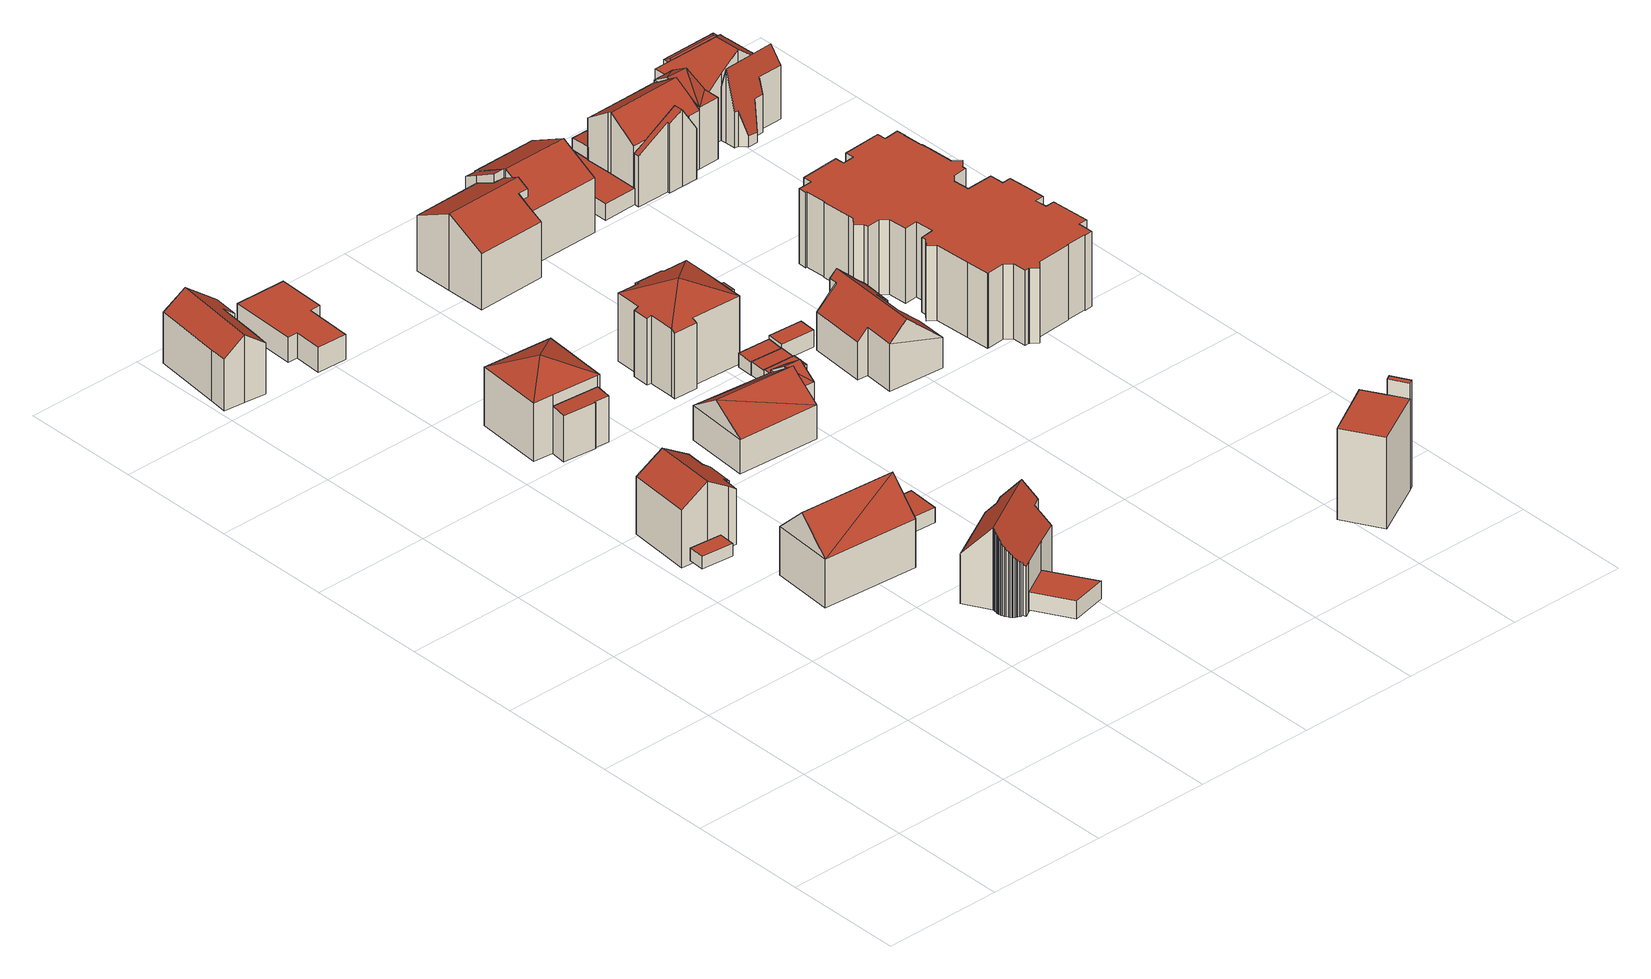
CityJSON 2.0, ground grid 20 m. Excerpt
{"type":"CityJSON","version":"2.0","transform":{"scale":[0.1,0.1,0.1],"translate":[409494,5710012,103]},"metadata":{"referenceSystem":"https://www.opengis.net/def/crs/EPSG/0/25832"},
"CityObjects":{
"building1":{"type":"Building","attributes":{"Gemeindeschluessel":"05978036","Geometrietyp2DReferenz":"3000","function":"31001_2460","roofType":"1000","measuredHeight":2.22},"geometry":[{"type":"MultiSurface","lod":"2","boundaries":[[[0,1,2,3]],[[1,4,5,2]],[[4,6,7,5]],[[6,0,3,7]],[[6,4,1,0]],[[3,2,5,7]]],"semantics":{"surfaces":[{"type":"WallSurface"},{"type":"RoofSurface"},{"type":"GroundSurface"}],"values":[0,0,0,0,1,2]}}]},
"building2":{"type":"Building","attributes":{"Gemeindeschluessel":"05978036","Geometrietyp2DReferenz":"3000","function":"31001_1000","roofType":"3100","measuredHeight":12.92},"geometry":[{"type":"MultiSurface","lod":"2","boundaries":[[[8,9,10,11]],[[9,12,13,10]],[[12,14,15,13]],[[14,16,17,15]],[[16,18,19,17]],[[18,20,21,19]],[[20,22,23,21]],[[22,24,25,23]],[[24,26,27,25]],[[26,28,29,27]],[[28,8,11,29]],[[24,22,20,18]],[[18,16,14,12,9,8,28,26,24]],[[11,10,13,15,17,19,21,23,25,27,29]]],"semantics":{"surfaces":[{"type":"WallSurface"},{"type":"RoofSurface"},{"type":"GroundSurface"}],"values":[0,0,0,0,0,0,0,0,0,0,0,1,1,2]}}]},
"building3":{"type":"Building","attributes":{"Gemeindeschluessel":"05978036","Geometrietyp2DReferenz":"3000","function":"31001_1000","roofType":"3100","measuredHeight":13.56},"geometry":[{"type":"MultiSurface","lod":"2","boundaries":[[[30,31,32,33]],[[31,34,35,32]],[[34,36,37,35]],[[36,30,33,37]],[[34,31,38]],[[30,36,39]],[[31,39,38]],[[39,31,30]],[[36,38,39]],[[38,36,34]],[[33,32,35,37]]],"semantics":{"surfaces":[{"type":"WallSurface"},{"type":"RoofSurface"},{"type":"GroundSurface"}],"values":[0,0,0,0,0,0,1,1,1,1,2]}}]},
"building4":{"type":"Building","attributes":{"Gemeindeschluessel":"05978036","Geometrietyp2DReferenz":"3000","function":"31001_1100","roofType":"3100","measuredHeight":11.62},"geometry":[{"type":"MultiSurface","lod":"2","boundaries":[[[40,41,42,43]],[[41,44,45,42]],[[44,46,47,45]],[[46,48,49,47]],[[48,50,51,49]],[[50,52,53,51]],[[52,54,55,53]],[[54,56,57,55]],[[56,58,59,57]],[[58,60,61,59]],[[60,62,63,61]],[[62,40,43,63]],[[58,56,54,52,50,48]],[[48,46,44,41,40,62,60,58]],[[43,42,45,47,49,51,53,55,57,59,61,63]]],"semantics":{"surfaces":[{"type":"WallSurface"},{"type":"RoofSurface"},{"type":"GroundSurface"}],"values":[0,0,0,0,0,0,0,0,0,0,0,0,1,1,2]}}]},
"building5":{"type":"Building","attributes":{"Gemeindeschluessel":"05978036","Geometrietyp2DReferenz":"3000","function":"31001_1000","roofType":"3100","measuredHeight":14.18},"geometry":[{"type":"MultiSurface","lod":"2","boundaries":[[[64,65,66,67]],[[65,68,69,66]],[[68,70,71,69]],[[70,72,73,71]],[[72,74,73]],[[74,75,76,73]],[[75,77,78,76]],[[77,79,80,78]],[[79,81,82,80]],[[81,83,84,82]],[[83,85,86,84]],[[85,87,88,86]],[[87,89,90,88]],[[89,91,92,90]],[[91,93,94,92]],[[93,95,96,94]],[[95,97,98,96]],[[97,99,100,98]],[[99,101,102,100]],[[101,103,104,102]],[[103,105,106,104]],[[105,107,108,106]],[[107,109,110,108]],[[109,111,112,110]],[[111,113,114,112]],[[113,115,116,114]],[[115,117,118,116]],[[117,119,120,118]],[[119,121,122,120]],[[121,123,124,122]],[[123,125,126,124]],[[125,127,128,126]],[[127,129,130,128]],[[129,131,132,130]],[[131,64,67,132]],[[127,125,123,121,119,117]],[[117,115,113,111,109,107,105,103,101,99,97,95,93,91,89,87,85,83,81,79,77,75,74,72,70,68,65,64,131,129,127]],[[67,66,69,71,73,76,78,80,82,84,86,88,90,92,94,96,98,100,102,104,106,108,110,112,114,116,118,120,122,124,126,128,130,132]]],"semantics":{"surfaces":[{"type":"WallSurface"},{"type":"RoofSurface"},{"type":"GroundSurface"}],"values":[0,0,0,0,0,0,0,0,0,0,0,0,0,0,0,0,0,0,0,0,0,0,0,0,0,0,0,0,0,0,0,0,0,0,0,1,1,2]}}]},
"building6":{"type":"Building","attributes":{"Gemeindeschluessel":"05978036","Geometrietyp2DReferenz":"3000","function":"31001_2460","roofType":"1000","measuredHeight":3.11},"geometry":[{"type":"MultiSurface","lod":"2","boundaries":[[[133,134,135,136]],[[134,137,138,135]],[[137,139,140,138]],[[139,133,136,140]],[[139,137,134,133]],[[136,135,138,140]]],"semantics":{"surfaces":[{"type":"WallSurface"},{"type":"RoofSurface"},{"type":"GroundSurface"}],"values":[0,0,0,0,1,2]}}]},
"building7":{"type":"Building","attributes":{"Gemeindeschluessel":"05978036","Geometrietyp2DReferenz":"3000","function":"31001_1000"},"children":["building7-1","building7-2"]},
"building7-1":{"type":"BuildingPart","attributes":{"roofType":"3500","measuredHeight":12.97},"parents":["building7"],"geometry":[{"type":"MultiSurface","lod":"2","boundaries":[[[141,142,143,144,145]],[[146,147,148,149,150]],[[147,151,152,148]],[[151,153,154,152]],[[153,141,145,154]],[[141,153,155]],[[146,142,141,155,147]],[[151,147,155]],[[153,151,155]],[[145,144,149,148,152,154]],[[150,143,142,146]],[[150,149,144,143]]],"semantics":{"surfaces":[{"type":"WallSurface"},{"type":"RoofSurface"},{"type":"GroundSurface"},{"type":"ClosureSurface"}],"values":[0,0,0,0,0,1,1,1,1,2,0,3]}}]},
"building7-2":{"type":"BuildingPart","attributes":{"roofType":"2100","measuredHeight":8.14},"parents":["building7"],"geometry":[{"type":"MultiSurface","lod":"2","boundaries":[[[156,157,158,159]],[[157,160,161,158]],[[160,162,163,161]],[[162,150,149,163]],[[143,156,159,144]],[[143,150,162,160,157,156]],[[159,158,161,163,149,144]],[[144,149,150,143]]],"semantics":{"surfaces":[{"type":"WallSurface"},{"type":"RoofSurface"},{"type":"GroundSurface"},{"type":"ClosureSurface"}],"values":[0,0,0,0,0,1,2,3]}}]},
"building8":{"type":"Building","attributes":{"Gemeindeschluessel":"05978036","Geometrietyp2DReferenz":"3000","function":"31001_2000","roofType":"1000","measuredHeight":4.3},"geometry":[{"type":"MultiSurface","lod":"2","boundaries":[[[164,165,166,167]],[[165,168,169,166]],[[168,170,171,169]],[[170,172,173,171]],[[172,174,175,173]],[[174,176,177,175]],[[176,178,179,177]],[[178,164,167,179]],[[178,176,174,172,170,168,165,164]],[[167,166,169,171,173,175,177,179]]],"semantics":{"surfaces":[{"type":"WallSurface"},{"type":"RoofSurface"},{"type":"GroundSurface"}],"values":[0,0,0,0,0,0,0,0,1,2]}}]},
"building9":{"type":"Building","attributes":{"Gemeindeschluessel":"05978036","Geometrietyp2DReferenz":"3000","function":"31001_2460","roofType":"1000","measuredHeight":2.59},"geometry":[{"type":"MultiSurface","lod":"2","boundaries":[[[180,181,182,183]],[[181,184,185,182]],[[184,186,187,185]],[[186,180,183,187]],[[186,184,181,180]],[[183,182,185,187]]],"semantics":{"surfaces":[{"type":"WallSurface"},{"type":"RoofSurface"},{"type":"GroundSurface"}],"values":[0,0,0,0,1,2]}}]},
"building10":{"type":"Building","attributes":{"Gemeindeschluessel":"05978036","Geometrietyp2DReferenz":"3000","function":"31001_1100"},"children":["building10-1","building10-2"]},
"building10-1":{"type":"BuildingPart","attributes":{"roofType":"3100","measuredHeight":9.76},"parents":["building10"],"geometry":[{"type":"MultiSurface","lod":"2","boundaries":[[[188,189,190,191]],[[189,192,193,190]],[[194,195,196,197]],[[195,198,199,196]],[[198,200,201,199]],[[200,188,191,201]],[[202,203,204,205,189,188,200]],[[200,206,202]],[[195,207,202,206]],[[195,206,208,198]],[[198,208,206,200]],[[209,207,194]],[[194,207,195]],[[189,205,192]],[[191,190,193,197,196,199,201]],[[197,193,192,194]],[[202,207,209,203]],[[192,205,204,209,194]],[[203,209,204]]],"semantics":{"surfaces":[{"type":"WallSurface"},{"type":"RoofSurface"},{"type":"GroundSurface"},{"type":"ClosureSurface"}],"values":[0,0,0,0,0,0,1,1,1,1,0,0,0,0,2,3,0,3,3]}}]},
"building10-2":{"type":"BuildingPart","attributes":{"roofType":"3100","measuredHeight":8.72},"parents":["building10"],"geometry":[{"type":"MultiSurface","lod":"2","boundaries":[[[210,211,212,193,192,205]],[[211,213,214,212]],[[213,209,194,197,214]],[[213,211,215]],[[210,215,211]],[[215,210,216]],[[216,213,215]],[[213,216,203,209]],[[193,212,214,197]],[[205,204,210]],[[192,193,197,194]],[[192,194,209,204,205]],[[204,203,216,210]],[[209,203,204]]],"semantics":{"surfaces":[{"type":"WallSurface"},{"type":"RoofSurface"},{"type":"GroundSurface"},{"type":"ClosureSurface"}],"values":[0,0,0,0,1,1,1,1,2,0,3,3,0,3]}}]},
"building11":{"type":"Building","attributes":{"Gemeindeschluessel":"05978036","Geometrietyp2DReferenz":"3000","function":"31001_1000"},"children":["building11-1","building11-2"]},
"building11-1":{"type":"BuildingPart","attributes":{"roofType":"3500","measuredHeight":14.56},"parents":["building11"],"geometry":[{"type":"MultiSurface","lod":"2","boundaries":[[[217,218,219,220]],[[218,221,222,219]],[[223,224,225]],[[223,226,227,224]],[[226,228,229,227]],[[228,230,231,229]],[[230,232,233,231]],[[232,234,235,233]],[[234,236,237,235]],[[236,238,239,237]],[[238,240,241,239]],[[240,242,243,241]],[[242,244,245,243]],[[244,246,247,245]],[[246,248,249,247]],[[248,217,220,249]],[[226,223,221,250]],[[234,232,230,228,226,250]],[[244,242,240,238,236,234,250]],[[221,218,217,248,246,244,250]],[[220,219,222,251,224,227,229,231,233,235,237,239,241,243,245,247,249]],[[225,252,251,222,221,223]],[[225,224,251,252]]],"semantics":{"surfaces":[{"type":"WallSurface"},{"type":"RoofSurface"},{"type":"GroundSurface"},{"type":"ClosureSurface"}],"values":[0,0,0,0,0,0,0,0,0,0,0,0,0,0,0,0,1,1,1,1,2,0,3]}}]},
"building11-2":{"type":"BuildingPart","attributes":{"roofType":"2100","measuredHeight":8.08},"parents":["building11"],"geometry":[{"type":"MultiSurface","lod":"2","boundaries":[[[253,254,255,256]],[[254,257,258,255]],[[257,225,224,258]],[[252,259,260,251]],[[259,261,262,260]],[[261,263,264,262]],[[263,253,256,264]],[[263,261,259,252,225,257,254,253]],[[256,255,258,224,251,260,262,264]],[[251,224,225,252]]],"semantics":{"surfaces":[{"type":"WallSurface"},{"type":"RoofSurface"},{"type":"GroundSurface"},{"type":"ClosureSurface"}],"values":[0,0,0,0,0,0,0,1,2,3]}}]},
"building12":{"type":"Building","attributes":{"Gemeindeschluessel":"05978036","Geometrietyp2DReferenz":"3000","function":"31001_2460","roofType":"1000","measuredHeight":2.33},"geometry":[{"type":"MultiSurface","lod":"2","boundaries":[[[265,266,267,268]],[[266,269,270,267]],[[269,271,272,270]],[[271,265,268,272]],[[271,269,266,265]],[[268,267,270,272]]],"semantics":{"surfaces":[{"type":"WallSurface"},{"type":"RoofSurface"},{"type":"GroundSurface"}],"values":[0,0,0,0,1,2]}}]},
"building13":{"type":"Building","attributes":{"Gemeindeschluessel":"05978036","Geometrietyp2DReferenz":"3000","function":"31001_2460","roofType":"1000","measuredHeight":2.36},"geometry":[{"type":"MultiSurface","lod":"2","boundaries":[[[273,274,275,276]],[[274,277,278,275]],[[277,279,280,278]],[[279,273,276,280]],[[279,277,274,273]],[[276,275,278,280]]],"semantics":{"surfaces":[{"type":"WallSurface"},{"type":"RoofSurface"},{"type":"GroundSurface"}],"values":[0,0,0,0,1,2]}}]},
"building14":{"type":"Building","attributes":{"Gemeindeschluessel":"05978036","Geometrietyp2DReferenz":"3000","function":"31001_2460","roofType":"2100","measuredHeight":2.44},"geometry":[{"type":"MultiSurface","lod":"2","boundaries":[[[281,282,283,284]],[[282,285,286,283]],[[285,287,288,286]],[[287,281,284,288]],[[287,285,282,281]],[[284,283,286,288]]],"semantics":{"surfaces":[{"type":"WallSurface"},{"type":"RoofSurface"},{"type":"GroundSurface"}],"values":[0,0,0,0,1,2]}}]},
"building15":{"type":"Building","attributes":{"Gemeindeschluessel":"05978036","Geometrietyp2DReferenz":"3000","function":"31001_1000","roofType":"3100","measuredHeight":13.15},"geometry":[{"type":"MultiSurface","lod":"2","boundaries":[[[289,290,291,292]],[[290,293,294,291]],[[293,295,296,294]],[[295,297,298,296]],[[297,299,300,298]],[[299,301,302,300]],[[301,303,304,302]],[[303,305,306,304]],[[305,307,308,306]],[[307,309,310,308]],[[309,289,292,310]],[[305,303,301,299,297,295]],[[295,293,290,289,309,307,305]],[[292,291,294,296,298,300,302,304,306,308,310]]],"semantics":{"surfaces":[{"type":"WallSurface"},{"type":"RoofSurface"},{"type":"GroundSurface"}],"values":[0,0,0,0,0,0,0,0,0,0,0,1,1,2]}}]},
"building16":{"type":"Building","attributes":{"Gemeindeschluessel":"05978036","Geometrietyp2DReferenz":"3000","function":"31001_2460","roofType":"1000","measuredHeight":2.85},"geometry":[{"type":"MultiSurface","lod":"2","boundaries":[[[311,312,313,280]],[[312,314,315,313]],[[314,316,317,315]],[[316,311,280,317]],[[316,314,312,311]],[[280,313,315,317]]],"semantics":{"surfaces":[{"type":"WallSurface"},{"type":"RoofSurface"},{"type":"GroundSurface"}],"values":[0,0,0,0,1,2]}}]},
"building17":{"type":"Building","attributes":{"Gemeindeschluessel":"05978036","Geometrietyp2DReferenz":"3000","function":"31001_3021"},"children":["building17-1","building17-2"]},
"building17-1":{"type":"BuildingPart","attributes":{"roofType":"1000","measuredHeight":15.73},"parents":["building17"],"geometry":[{"type":"MultiSurface","lod":"2","boundaries":[[[318,319,320,321]],[[319,322,323,320]],[[324,325,326,327]],[[325,318,321,326]],[[325,324,322,319,318]],[[321,320,323,327,326]],[[327,323,322,324]]],"semantics":{"surfaces":[{"type":"WallSurface"},{"type":"RoofSurface"},{"type":"GroundSurface"},{"type":"ClosureSurface"}],"values":[0,0,0,0,1,2,3]}}]},
"building17-2":{"type":"BuildingPart","attributes":{"roofType":"1000","measuredHeight":18.44},"parents":["building17"],"geometry":[{"type":"MultiSurface","lod":"2","boundaries":[[[328,329,330,331]],[[329,332,324,327,330]],[[333,328,331,323,322]],[[333,332,329,328]],[[331,330,327,323]],[[322,324,332,333]],[[322,323,327,324]]],"semantics":{"surfaces":[{"type":"WallSurface"},{"type":"RoofSurface"},{"type":"GroundSurface"},{"type":"ClosureSurface"}],"values":[0,0,0,1,2,0,3]}}]},
"building18":{"type":"Building","attributes":{"Gemeindeschluessel":"05978036","Geometrietyp2DReferenz":"3000","function":"31001_1000","roofType":"5000","measuredHeight":11.17},"geometry":[{"type":"MultiSurface","lod":"2","boundaries":[[[334,335,336,337]],[[335,338,339,336]],[[338,340,341,339]],[[340,342,343,341]],[[342,344,345,343]],[[344,346,347,345]],[[346,348,349,347]],[[348,350,351,349]],[[350,352,353,351]],[[352,354,355,353]],[[354,356,357,355]],[[356,358,359,357]],[[358,360,361,359]],[[360,334,337,361]],[[362,363,356,354,352,350,348,346]],[[338,335,334,360,358,363,362,344,342,340]],[[358,356,363]],[[346,344,362]],[[337,336,339,341,343,345,347,349,351,353,355,357,359,361]]],"semantics":{"surfaces":[{"type":"WallSurface"},{"type":"RoofSurface"},{"type":"GroundSurface"}],"values":[0,0,0,0,0,0,0,0,0,0,0,0,0,0,1,1,0,0,2]}}]},
"building19":{"type":"Building","attributes":{"Gemeindeschluessel":"05978036","Geometrietyp2DReferenz":"3000","function":"31001_1000"},"children":["building19-1","building19-2"]},
"building19-1":{"type":"BuildingPart","attributes":{"roofType":"2100","measuredHeight":12.62},"parents":["building19"],"geometry":[{"type":"MultiSurface","lod":"2","boundaries":[[[364,365,366,367]],[[365,368,369,366]],[[368,370,371,369]],[[370,372,373,371]],[[370,368,365,364,372]],[[373,367,366,369,371]],[[367,373,372,364]]],"semantics":{"surfaces":[{"type":"WallSurface"},{"type":"RoofSurface"},{"type":"GroundSurface"},{"type":"ClosureSurface"}],"values":[0,0,0,0,1,2,3]}}]},
"building19-2":{"type":"BuildingPart","attributes":{"roofType":"3100","measuredHeight":12.99},"parents":["building19"],"geometry":[{"type":"MultiSurface","lod":"2","boundaries":[[[374,375,376,377]],[[375,378,379,376]],[[378,364,367,379]],[[380,381,382,373,372]],[[381,383,384,382]],[[383,385,386,384]],[[385,387,388,386]],[[387,374,377,388]],[[383,381,380,364,378]],[[378,375,374,387,385,383]],[[377,376,379,367,373,382,384,386,388]],[[380,372,364]],[[372,373,367,364]]],"semantics":{"surfaces":[{"type":"WallSurface"},{"type":"RoofSurface"},{"type":"GroundSurface"},{"type":"ClosureSurface"}],"values":[0,0,0,0,0,0,0,0,1,1,2,0,3]}}]},
"building20":{"type":"Building","attributes":{"Gemeindeschluessel":"05978036","Geometrietyp2DReferenz":"3000","function":"31001_2460","roofType":"1000","measuredHeight":2.79},"geometry":[{"type":"MultiSurface","lod":"2","boundaries":[[[389,390,391,392]],[[390,393,394,391]],[[393,395,396,394]],[[395,397,398,396]],[[397,399,400,398]],[[399,401,402,400]],[[401,403,404,402]],[[403,405,406,404]],[[405,407,408,406]],[[407,389,392,408]],[[407,405,403,401,399,397,395,393,390,389]],[[392,391,394,396,398,400,402,404,406,408]]],"semantics":{"surfaces":[{"type":"WallSurface"},{"type":"RoofSurface"},{"type":"GroundSurface"}],"values":[0,0,0,0,0,0,0,0,0,0,1,2]}}]},
"building21":{"type":"Building","attributes":{"Gemeindeschluessel":"05978036","Geometrietyp2DReferenz":"3000","function":"31001_1000","roofType":"1000","measuredHeight":12.94},"geometry":[{"type":"MultiSurface","lod":"2","boundaries":[[[409,410,411,412]],[[410,413,414,411]],[[413,415,416,414]],[[415,417,418,416]],[[417,419,420,418]],[[419,421,422,420]],[[421,423,424,422]],[[423,425,426,424]],[[425,427,428,426]],[[427,429,430,428]],[[429,431,432,430]],[[431,433,434,432]],[[433,435,436,434]],[[435,437,438,436]],[[437,439,440,438]],[[439,441,442,440]],[[441,443,444,442]],[[443,445,446,444]],[[445,447,448,446]],[[447,449,450,448]],[[449,451,452,450]],[[451,453,454,452]],[[453,455,456,454]],[[455,457,458,456]],[[457,459,460,458]],[[459,461,462,460]],[[461,463,464,462]],[[463,465,466,464]],[[465,467,468,466]],[[467,469,470,468]],[[469,471,472,470]],[[471,473,474,472]],[[473,475,476,474]],[[475,477,478,476]],[[477,479,480,478]],[[479,481,482,480]],[[481,483,484,482]],[[483,485,486,484]],[[485,487,488,486]],[[487,489,490,488]],[[489,491,492,490]],[[491,493,494,492]],[[493,495,496,494]],[[495,497,498,496]],[[497,499,500,498]],[[499,501,502,500]],[[501,503,504,502]],[[503,505,506,504]],[[505,507,508,506]],[[507,509,510,508]],[[509,511,512,510]],[[511,513,514,512]],[[513,515,516,514]],[[515,517,518,516]],[[517,519,520,518]],[[519,521,522,520]],[[521,523,524,522]],[[523,525,526,524]],[[525,527,528,526]],[[527,529,530,528]],[[529,531,532,530]],[[531,533,534,532]],[[533,535,536,534]],[[535,537,538,536]],[[537,409,412,538]],[[537,535,533,531,529,527,525,523,521,519,517,515,513,511,509,507,505,503,501,499,497,495,493,491,489,487,485,483,481,479,477,475,473,471,469,467,465,463,461,459,457,455,453,451,449,447,445,443,441,439,437,435,433,431,429,427,425,423,421,419,417,415,413,410,409]],[[412,411,414,416,418,420,422,424,426,428,430,432,434,436,438,440,442,444,446,448,450,452,454,456,458,460,462,464,466,468,470,472,474,476,478,480,482,484,486,488,490,492,494,496,498,500,502,504,506,508,510,512,514,516,518,520,522,524,526,528,530,532,534,536,538]]],"semantics":{"surfaces":[{"type":"WallSurface"},{"type":"RoofSurface"},{"type":"GroundSurface"}],"values":[0,0,0,0,0,0,0,0,0,0,0,0,0,0,0,0,0,0,0,0,0,0,0,0,0,0,0,0,0,0,0,0,0,0,0,0,0,0,0,0,0,0,0,0,0,0,0,0,0,0,0,0,0,0,0,0,0,0,0,0,0,0,0,0,0,1,2]}}]},
"building22":{"type":"Building","attributes":{"Gemeindeschluessel":"05978036","Geometrietyp2DReferenz":"3000","function":"31001_1100"},"children":["building22-1","building22-2","building22-3","building22-4"]},
"building22-1":{"type":"BuildingPart","attributes":{"roofType":"5000","measuredHeight":12.31},"parents":["building22"],"geometry":[{"type":"MultiSurface","lod":"2","boundaries":[[[539,540,541,542,543]],[[540,544,545,541]],[[544,546,547,545]],[[546,548,549,550,547]],[[540,551,552]],[[551,540,539]],[[544,548,546]],[[552,548,544]],[[548,552,551,553,554,555]],[[544,540,552]],[[542,541,545,547,550,556]],[[557,549,548]],[[543,558,539]],[[542,556,559,558,543]],[[556,550,549,557,559]],[[551,539,558,553]],[[555,557,548]],[[553,558,559,554]],[[554,559,557,555]]],"semantics":{"surfaces":[{"type":"WallSurface"},{"type":"RoofSurface"},{"type":"GroundSurface"},{"type":"ClosureSurface"}],"values":[0,0,0,0,1,1,1,1,1,0,2,0,0,3,3,0,0,3,3]}}]},
"building22-2":{"type":"BuildingPart","attributes":{"roofType":"2100","measuredHeight":5.07},"parents":["building22"],"geometry":[{"type":"MultiSurface","lod":"2","boundaries":[[[560,561,404,406]],[[561,562,402,404]],[[562,563,564,402]],[[563,565,566,564]],[[565,567,568,566]],[[567,569,570,568]],[[569,567,565,563,562,561,560]],[[406,404,402,564,566,568,570]],[[406,570,569,560]]],"semantics":{"surfaces":[{"type":"WallSurface"},{"type":"RoofSurface"},{"type":"GroundSurface"},{"type":"ClosureSurface"}],"values":[0,0,0,0,0,0,1,2,3]}}]},
"building22-3":{"type":"BuildingPart","attributes":{"roofType":"3100","measuredHeight":13.39},"parents":["building22"],"geometry":[{"type":"MultiSurface","lod":"2","boundaries":[[[571,572,573,574,575]],[[572,576,392,573]],[[576,577,408,392]],[[577,578,560,406,408]],[[579,543,542,570,569]],[[549,580,581,582,550]],[[583,553,558,543,579,578,577,576,572]],[[572,571,584,585,586,580,549,557,555,583]],[[574,573,392,408,406,570,542,556,550,582,587]],[[569,560,578,579]],[[569,570,406,560]],[[554,553,583]],[[556,542,543,558,559]],[[559,558,553,554]],[[555,554,583]],[[556,559,557,549,550]],[[557,559,554,555]],[[571,575,584]],[[586,581,580]],[[575,574,587,585,584]],[[585,587,582,581,586]]],"semantics":{"surfaces":[{"type":"WallSurface"},{"type":"RoofSurface"},{"type":"GroundSurface"},{"type":"ClosureSurface"}],"values":[0,0,0,0,0,0,1,1,2,0,3,0,3,3,0,3,3,0,0,3,3]}}]},
"building22-4":{"type":"BuildingPart","attributes":{"roofType":"3100","measuredHeight":13.19},"parents":["building22"],"geometry":[{"type":"MultiSurface","lod":"2","boundaries":[[[588,589,590,591]],[[589,592,593,590]],[[592,594,595,593]],[[594,596,391,595]],[[596,575,574,391]],[[581,597,598,582]],[[597,588,591,598]],[[599,584,575,596,594,592,589,588]],[[588,597,581,586,599]],[[591,590,593,595,391,574,587,582,598]],[[585,584,599]],[[587,574,575,584,585]],[[586,585,599]],[[581,582,587,585,586]]],"semantics":{"surfaces":[{"type":"WallSurface"},{"type":"RoofSurface"},{"type":"GroundSurface"},{"type":"ClosureSurface"}],"values":[0,0,0,0,0,0,0,1,1,2,0,3,0,3]}}]},
"building23":{"type":"Building","attributes":{"Gemeindeschluessel":"05978036","Geometrietyp2DReferenz":"3000","function":"31001_1000"},"children":["building23-1","building23-2","building23-3"]},
"building23-1":{"type":"BuildingPart","attributes":{"roofType":"5000","measuredHeight":8.47},"parents":["building23"],"geometry":[{"type":"MultiSurface","lod":"2","boundaries":[[[600,601,602,603]],[[604,605,606,607]],[[605,600,603,606]],[[601,600,608]],[[600,605,609,608]],[[605,604,609]],[[604,601,608,609]],[[603,602,607,606]],[[607,602,601,604]]],"semantics":{"surfaces":[{"type":"WallSurface"},{"type":"RoofSurface"},{"type":"GroundSurface"},{"type":"ClosureSurface"}],"values":[0,0,0,1,1,1,1,2,3]}}]},
"building23-2":{"type":"BuildingPart","attributes":{"roofType":"5000","measuredHeight":12.86},"parents":["building23"],"geometry":[{"type":"MultiSurface","lod":"2","boundaries":[[[610,611,612,613]],[[611,614,615,612]],[[614,616,617,615]],[[616,618,619,617]],[[618,620,621,619]],[[620,622,623,621]],[[622,624,625,623]],[[624,626,627,625]],[[626,628,629,627]],[[628,630,631,629]],[[630,632,633,631]],[[634,610,613,635,636]],[[630,628,626,624,622,620,618,616,614,637]],[[614,611,610,634,637]],[[634,638,639,632,630,637]],[[613,612,615,617,619,621,623,625,627,629,631,633,640,635]],[[636,638,634]],[[635,640,639,638,636]],[[640,633,632,639]]],"semantics":{"surfaces":[{"type":"WallSurface"},{"type":"RoofSurface"},{"type":"GroundSurface"},{"type":"ClosureSurface"}],"values":[0,0,0,0,0,0,0,0,0,0,0,0,1,1,1,2,0,3,3]}}]},
"building23-3":{"type":"BuildingPart","attributes":{"roofType":"5000","measuredHeight":14.1},"parents":["building23"],"geometry":[{"type":"MultiSurface","lod":"2","boundaries":[[[641,642,643,644]],[[642,645,646,643]],[[645,647,648,646]],[[647,649,613,648]],[[650,651,652,633,632]],[[651,653,654,652]],[[653,655,656,654]],[[655,657,658,656]],[[657,659,604,607,658]],[[660,602,601]],[[660,661,662,602]],[[661,641,644,662]],[[660,659,657,663]],[[657,655,653,651,650,664,663]],[[664,638,636,649,647,645,642,641,661,660,663]],[[644,643,646,648,613,635,640,633,652,654,656,658,607,602,662]],[[639,638,664]],[[635,613,649,636]],[[640,635,636,638,639]],[[650,632,639,664]],[[640,639,632,633]],[[601,604,659,660]],[[601,602,607,604]]],"semantics":{"surfaces":[{"type":"WallSurface"},{"type":"RoofSurface"},{"type":"GroundSurface"},{"type":"ClosureSurface"}],"values":[0,0,0,0,0,0,0,0,0,0,0,0,1,1,1,2,0,0,3,0,3,0,3]}}]}
},
"vertices":[
[251,623,75],[197,628,75],[197,628,53],[251,623,53],[199,655,75],[199,655,53],[253,650,75],[253,650,53],
[298,721,135],[294,677,135],[294,677,46],[298,721,46],[284,678,142],[284,678,46],[281,648,142],[281,648,46],[268,650,151],[268,650,46],[231,653,175],[231,653,46],[184,657,145],[184,657,46],[194,763,145],[194,763,46],[240,759,175],[240,759,46],[287,754,145],[287,754,46],[284,723,145],[284,723,46],
[280,556,124],[443,544,124],[443,544,41],[280,556,41],[435,440,124],[435,440,41],[272,452,124],[272,452,41],[439,492,177],[276,504,177],
[114,1518,80],[94,1521,96],[94,1521,8],[114,1518,8],[85,1448,96],[85,1448,8],[81,1417,96],[81,1417,8],[45,1422,124],[45,1422,8],[9,1426,96],[9,1426,8],[13,1456,96],[13,1456,8],[26,1572,96],[26,1572,8],[35,1571,103],[35,1571,8],[63,1567,124],[63,1567,8],[99,1562,96],[99,1562,8],[118,1560,81],[118,1560,8],
[538,267,153],[500,247,153],[500,247,69],[538,267,69],[450,219,154],[450,219,69],[440,213,154],[440,213,69],[438,218,159],[438,218,69],[438,218,160],[435,218,162],[435,218,69],[433,219,164],[433,219,69],[430,220,166],[430,220,69],[429,221,168],[429,221,69],[427,222,170],[427,222,69],[425,224,172],[425,224,69],[424,225,175],[424,225,69],[422,227,178],[422,227,69],[421,229,181],[421,229,69],[419,232,184],[419,232,69],[418,234,187],[418,234,69],[417,237,190],[417,237,69],[416,239,193],[416,239,69],[416,241,195],[416,241,69],[415,243,198],[415,243,69],[415,245,200],[415,245,69],[415,247,202],[415,247,69],[416,250,204],[416,250,69],[416,252,206],[416,252,69],[417,255,208],[417,255,69],[418,255,208],[418,255,69],[417,257,210],[417,257,69],[393,300,154],[393,300,69],[490,354,153],[490,354,69],[498,338,174],[498,338,69],[512,346,174],[512,346,69],[528,319,210],[528,319,69],[540,297,182],[540,297,69],[526,289,182],[526,289,69],
[450,219,104],[500,247,104],[500,247,73],[450,219,73],[544,169,104],[544,169,73],[485,156,104],[485,156,73],
[349,1009,124],[345,1009,124],[345,1009,105],[345,1009,24],[349,1009,24],[265,1016,124],[231,1019,124],[231,1019,24],[265,1016,24],[265,1016,105],[241,1133,124],[241,1133,24],[359,1123,124],[359,1123,24],[291,1071,153],
[343,983,103],[318,986,103],[318,986,24],[343,983,24],[318,984,103],[318,984,24],[262,989,103],[262,989,24],
[166,1400,57],[169,1447,57],[169,1447,14],[166,1400,14],[152,1448,57],[152,1448,14],[156,1559,57],[156,1559,14],[242,1556,57],[242,1556,14],[239,1476,57],[239,1476,14],[221,1476,57],[221,1476,14],[217,1398,57],[217,1398,14],
[468,552,77],[525,547,77],[525,547,51],[468,552,51],[521,493,77],[521,493,51],[464,497,77],[464,497,51],
[421,889,99],[554,876,99],[554,876,40],[421,889,40],[554,874,99],[554,874,40],[551,813,99],[549,772,99],[549,772,40],[551,813,40],[410,781,99],[410,781,40],[419,889,99],[419,889,40],[552,824,138],[552,841,125],[554,868,105],[554,874,101],[414,835,138],[551,813,129],[410,781,100],[551,813,105],
[554,874,105],[582,871,105],[582,871,40],[579,810,105],[579,810,40],[581,841,127],[553,843,127],
[571,1122,142],[571,1116,145],[571,1116,28],[571,1122,28],[612,1114,145],[612,1114,28],[610,1054,145],[610,1054,28],[610,1054,109],[607,997,145],[607,997,28],[521,1001,145],[521,1001,28],[521,993,141],[521,993,28],[480,995,141],[480,995,28],[481,1002,145],[481,1002,28],[482,1046,145],[482,1046,28],[475,1047,142],[475,1047,28],[476,1075,142],[476,1075,28],[484,1075,145],[484,1075,28],[485,1119,145],[485,1119,28],[523,1117,145],[523,1117,28],[523,1124,142],[523,1124,28],[546,1058,174],[612,1110,28],[612,1110,109],
[661,1067,96],[650,1068,99],[650,1068,28],[661,1067,28],[649,1053,99],[649,1053,28],[652,1109,99],[652,1109,28],[651,1091,99],[651,1091,28],[662,1090,96],[662,1090,28],
[586,897,64],[588,925,64],[588,925,40],[586,897,40],[643,922,64],[643,922,40],[641,893,64],[641,893,40],
[643,922,62],[588,925,62],[588,925,39],[643,922,39],[590,954,62],[590,954,39],[645,950,62],[645,950,39],
[590,954,61],[592,982,62],[592,982,38],[590,954,38],[647,979,62],[647,979,38],[645,950,61],[645,950,38],
[552,1381,131],[553,1354,117],[553,1354,21],[552,1381,21],[436,1352,117],[436,1352,21],[435,1419,152],[435,1419,21],[434,1485,117],[434,1485,21],[551,1487,117],[551,1487,21],[551,1451,136],[551,1451,21],[569,1451,136],[569,1451,21],[570,1421,152],[570,1421,21],[570,1401,142],[570,1401,21],[552,1401,142],[552,1401,21],
[645,950,68],[647,979,68],[647,979,39],[705,975,68],[705,975,39],[703,946,68],[703,946,39],
[909,73,246],[998,123,246],[998,123,89],[909,73,89],[1018,87,246],[1018,87,89],[1035,57,246],[945,8,246],[945,8,89],[1035,57,89],
[1026,91,273],[1042,61,273],[1042,61,89],[1026,91,89],[1035,57,273],[1018,87,273],
[791,934,113],[786,882,113],[786,882,45],[791,934,45],[766,883,132],[766,883,45],[762,834,132],[762,834,45],[800,831,97],[800,831,45],[796,777,98],[796,777,45],[701,785,127],[701,785,45],[705,835,128],[705,835,45],[687,836,110],[687,836,45],[695,931,110],[695,931,45],[730,928,146],[730,928,45],[731,943,145],[731,943,45],[772,940,130],[772,940,45],[772,935,130],[772,935,45],[731,782,157],[743,942,157],
[569,1451,151],[551,1451,151],[551,1451,24],[569,1451,24],[551,1487,130],[551,1487,24],[550,1510,117],[550,1510,24],[568,1510,117],[568,1510,24],
[552,1401,129],[570,1401,129],[570,1401,24],[552,1401,24],[569,1446,154],[569,1446,24],[568,1510,118],[680,1512,118],[680,1512,24],[681,1447,154],[681,1447,24],[682,1383,118],[682,1383,24],[552,1381,118],[552,1381,24],
[769,1450,54],[769,1394,54],[769,1394,26],[769,1450,26],[712,1393,54],[712,1393,26],[712,1449,54],[712,1449,26],[712,1550,54],[712,1550,26],[771,1550,54],[771,1550,26],[771,1525,54],[771,1525,26],[769,1525,54],[769,1525,26],[769,1491,54],[769,1491,26],[768,1491,54],[768,1491,26],
[900,796,150],[897,835,150],[897,835,21],[900,796,21],[894,896,150],[894,896,21],[882,906,150],[882,906,21],[892,918,150],[892,918,21],[892,926,150],[892,926,21],[914,928,150],[914,928,21],[912,959,150],[912,959,21],[890,957,150],[890,957,21],[888,989,150],[888,989,21],[877,999,150],[877,999,21],[854,997,150],[854,997,21],[853,1004,150],[853,1004,21],[842,1014,150],[842,1014,21],[852,1026,150],[852,1026,21],[852,1035,150],[852,1035,21],[849,1084,150],[849,1084,21],[850,1084,150],[850,1084,21],[848,1119,150],[848,1119,21],[846,1119,150],[846,1119,21],[846,1133,150],[846,1133,21],[870,1134,150],[870,1134,21],[870,1149,150],[870,1149,21],[935,1153,150],[935,1153,21],[936,1138,150],[936,1138,21],[956,1139,150],[956,1139,21],[955,1154,150],[955,1154,21],[1020,1158,150],[1020,1158,21],[1021,1143,150],[1021,1143,21],[1046,1145,150],[1046,1145,21],[1047,1131,150],[1047,1131,21],[1046,1131,150],[1046,1131,21],[1048,1096,150],[1048,1096,21],[1049,1096,150],[1049,1096,21],[1050,1082,150],[1050,1082,21],[1052,1039,150],[1052,1039,21],[1064,1028,150],[1064,1028,21],[1054,1017,150],[1054,1017,21],[1054,1010,150],[1054,1010,21],[1030,1008,150],[1030,1008,21],[1021,998,150],[1021,998,21],[1023,971,150],[1023,971,21],[1068,973,150],[1068,973,21],[1069,949,150],[1069,949,21],[1084,950,150],[1084,950,21],[1086,920,150],[1086,920,21],[1088,885,150],[1088,885,21],[1073,884,150],[1073,884,21],[1075,864,150],[1075,864,21],[1090,865,150],[1090,865,21],[1094,800,150],[1094,800,21],[1079,799,150],[1079,799,21],[1080,774,150],[1080,774,21],[1066,773,150],[1066,773,21],[1066,774,150],[1066,774,21],[1031,772,150],[1031,772,21],[1032,771,150],[1032,771,21],[973,767,150],[973,767,21],[963,756,150],[963,756,21],[952,765,150],[952,765,21],[951,766,150],[951,766,21],[944,765,150],[944,765,21],[943,789,150],[943,789,21],[931,798,150],[931,798,21],[902,796,150],[902,796,21],
[896,1492,132],[932,1492,132],[932,1492,26],[896,1492,26],[896,1492,127],[933,1426,132],[933,1426,26],[933,1398,132],[933,1398,26],[897,1397,132],[897,1397,127],[897,1397,26],[896,1464,150],[932,1464,150],[896,1461,149],[896,1445,144],[897,1409,135],[896,1445,26],[897,1405,132],[896,1484,132],[896,1445,132],
[769,1491,77],[769,1525,74],[771,1525,74],[844,1525,74],[844,1525,26],[850,1525,74],[850,1525,26],[850,1502,76],[850,1502,26],[850,1492,77],[850,1492,26],
[769,1396,126],[769,1443,160],[769,1443,26],[769,1396,26],[769,1396,113],[769,1450,156],[768,1491,126],[769,1491,126],[850,1492,126],[877,1397,127],[877,1397,113],[877,1397,26],[896,1445,160],[793,1396,126],[849,1397,127],[868,1397,127],[849,1397,26],
[849,1382,158],[825,1382,145],[825,1382,26],[849,1382,26],[825,1386,145],[825,1386,26],[769,1386,113],[769,1386,26],[769,1394,113],[877,1382,113],[877,1382,26],[849,1397,158],
[1057,1543,112],[1057,1529,112],[1057,1529,29],[1057,1543,29],[960,1528,112],[960,1542,112],[960,1542,29],[960,1528,29],[1050,1536,114],[967,1535,114],
[1063,1429,119],[1063,1418,119],[1063,1418,29],[1063,1429,29],[1064,1409,121],[1064,1409,29],[1021,1408,121],[1021,1408,29],[1022,1401,94],[1022,1401,29],[1006,1401,94],[1006,1401,29],[999,1388,46],[999,1388,29],[983,1388,48],[983,1388,29],[973,1399,90],[973,1399,29],[966,1399,90],[966,1399,29],[966,1417,156],[966,1417,29],[965,1426,121],[965,1426,29],[1062,1429,121],[1062,1429,29],[1062,1429,115],[1053,1419,158],[1055,1429,121],[998,1427,121],[998,1427,29],
[1059,1516,115],[1061,1474,115],[1061,1474,29],[1059,1516,29],[1061,1469,115],[1061,1469,29],[1061,1468,115],[1061,1468,29],[1063,1429,114],[965,1426,143],[933,1426,115],[933,1426,29],[932,1492,116],[932,1492,29],[932,1504,116],[932,1504,29],[931,1528,116],[931,1528,29],[960,1528,116],[1057,1529,116],[1058,1516,116],[1058,1516,29],[996,1471,170],[998,1427,170]
]}
